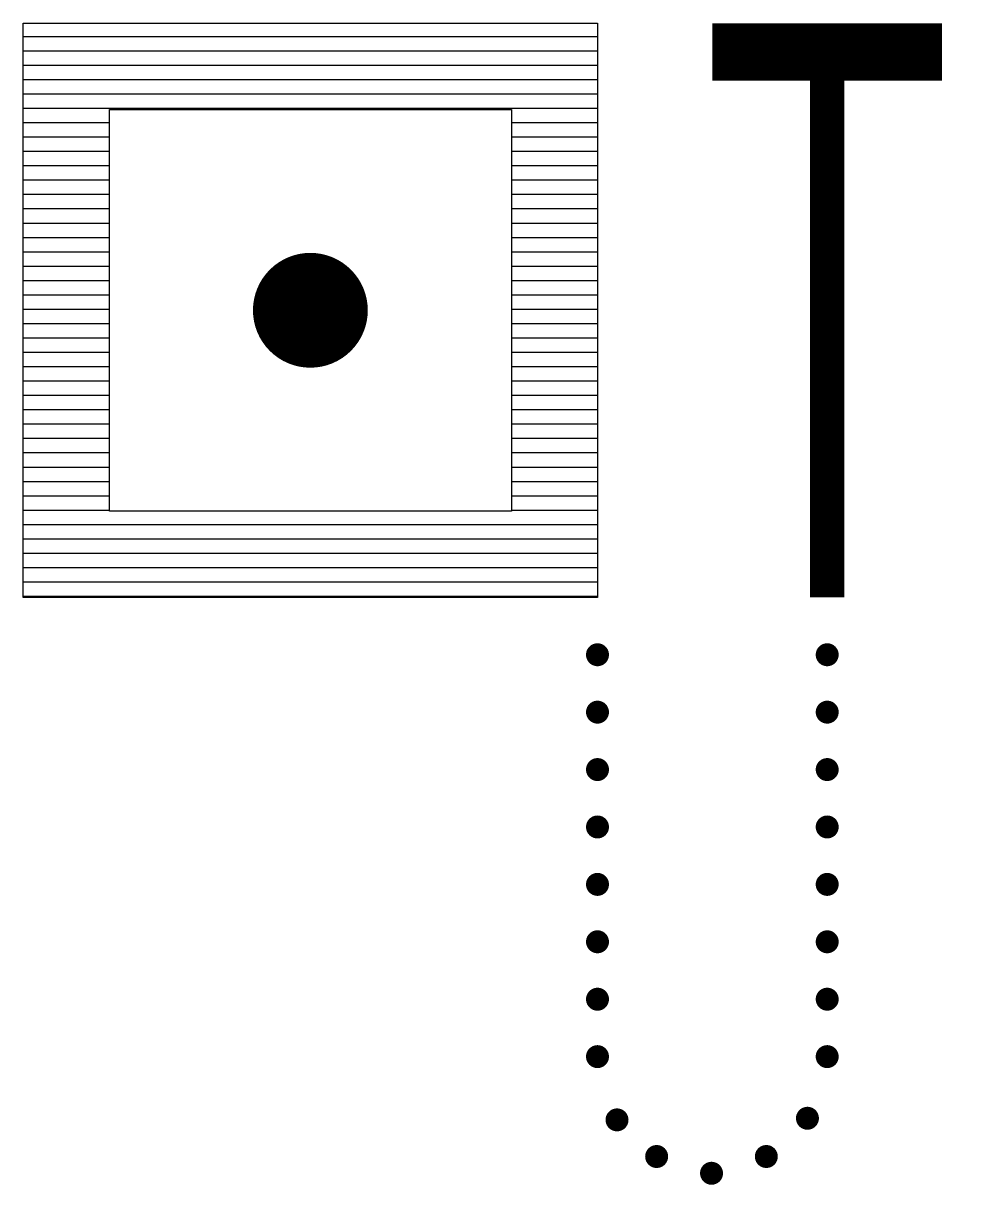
# Model space of a CAD drawing. Header units: millimetres. Extents: x -4 to 4.2, y -6.1 to 4.
import ezdxf

# ---------------------------------------------------------------- set-up
doc = ezdxf.new("R2010")
doc.units = ezdxf.units.MM

# ---------------------------------------------------------------- blocks, each defined once
blk = doc.blocks.new('*X0')
at = {"color": 0}
for p, q in [((167, 123.875), (172, 123.875)), ((167, 123.75), (172, 123.75)), ((167, 123.625), (172, 123.625)), ((167, 123.5), (172, 123.5)), ((167, 123.375), (172, 123.375)), ((167, 123.25), (172, 123.25)), ((167, 123.125), (167.75, 123.125)), ((171.25, 123.125), (172, 123.125)), ((167, 123), (167.75, 123)), ((171.25, 123), (172, 123)), ((167, 122.875), (167.75, 122.875)), ((171.25, 122.875), (172, 122.875)), ((167, 122.75), (167.75, 122.75)), ((171.25, 122.75), (172, 122.75)), ((167, 122.625), (167.75, 122.625)), ((171.25, 122.625), (172, 122.625)), ((167, 122.5), (167.75, 122.5)), ((171.25, 122.5), (172, 122.5)), ((167, 122.375), (167.75, 122.375)), ((171.25, 122.375), (172, 122.375)), ((167, 122.25), (167.75, 122.25)), ((171.25, 122.25), (172, 122.25)), ((167, 122.125), (167.75, 122.125)), ((171.25, 122.125), (172, 122.125)), ((167, 122), (167.75, 122)), ((171.25, 122), (172, 122)), ((167, 121.875), (167.75, 121.875)), ((171.25, 121.875), (172, 121.875)), ((167, 121.75), (167.75, 121.75)), ((171.25, 121.75), (172, 121.75)), ((167, 121.625), (167.75, 121.625)), ((171.25, 121.625), (172, 121.625)), ((167, 121.5), (167.75, 121.5)), ((171.25, 121.5), (172, 121.5)), ((167, 121.375), (167.75, 121.375)), ((171.25, 121.375), (172, 121.375)), ((167, 121.25), (167.75, 121.25)), ((171.25, 121.25), (172, 121.25)), ((167, 121.125), (167.75, 121.125)), ((171.25, 121.125), (172, 121.125)), ((167, 121), (167.75, 121)), ((171.25, 121), (172, 121)), ((167, 120.875), (167.75, 120.875)), ((171.25, 120.875), (172, 120.875)), ((167, 120.75), (167.75, 120.75)), ((171.25, 120.75), (172, 120.75)), ((167, 120.625), (167.75, 120.625)), ((171.25, 120.625), (172, 120.625)), ((167, 120.5), (167.75, 120.5)), ((171.25, 120.5), (172, 120.5)), ((167, 120.375), (167.75, 120.375)), ((171.25, 120.375), (172, 120.375)), ((167, 120.25), (167.75, 120.25)), ((171.25, 120.25), (172, 120.25)), ((167, 120.125), (167.75, 120.125)), ((171.25, 120.125), (172, 120.125)), ((167, 120), (167.75, 120)), ((171.25, 120), (172, 120)), ((167, 119.875), (167.75, 119.875)), ((171.25, 119.875), (172, 119.875)), ((167, 119.75), (167.75, 119.75)), ((171.25, 119.75), (172, 119.75)), ((167, 119.625), (172, 119.625)), ((167, 119.5), (172, 119.5)), ((167, 119.375), (172, 119.375)), ((167, 119.25), (172, 119.25)), ((167, 119.125), (172, 119.125)), ((167, 119), (172, 119))]:
    blk.add_line(p, q, dxfattribs=at)

msp = doc.modelspace()

# ---------------------------------------------------------------- linework, layer by layer
at = {"transparency": 33554687}
for points in [[(1, -1.01), (-4, -1.01), (-4, 3.99), (1, 3.99)], [(0.25, -0.26), (-3.25, -0.26), (-3.25, 3.24), (0.25, 3.24)]]:
    msp.add_lwpolyline(points, close=True, dxfattribs=at)
for points, const_width in [([(2, 3.74), (4, 3.74)], 0.5), ([(3, -1.01), (3, 3.74)], 0.3)]:
    msp.add_lwpolyline(points, dxfattribs=dict(at, const_width=const_width))
for points, const_width in [([(-1.75, 1.49, 1), (-1.25, 1.49, 1)], 0.5), ([(0.95, -1.51, 1), (1.05, -1.51, 1)], 0.1), ([(2.95, -1.51, 1), (3.05, -1.51, 1)], 0.1), ([(0.95, -2.01, 1), (1.05, -2.01, 1)], 0.1), ([(2.95, -2.01, 1), (3.05, -2.01, 1)], 0.1), ([(0.95, -2.51, 1), (1.05, -2.51, 1)], 0.1), ([(2.95, -2.51, 1), (3.05, -2.51, 1)], 0.1), ([(0.95, -3.01, 1), (1.05, -3.01, 1)], 0.1), ([(2.95, -3.01, 1), (3.05, -3.01, 1)], 0.1), ([(0.95, -3.51, 1), (1.05, -3.51, 1)], 0.1), ([(2.95, -3.51, 1), (3.05, -3.51, 1)], 0.1), ([(0.95, -4.01, 1), (1.05, -4.01, 1)], 0.1), ([(2.95, -4.01, 1), (3.05, -4.01, 1)], 0.1), ([(0.95, -4.51, 1), (1.05, -4.51, 1)], 0.1), ([(2.95, -4.51, 1), (3.05, -4.51, 1)], 0.1), ([(0.95, -5.01, 1), (1.05, -5.01, 1)], 0.1), ([(2.95, -5.01, 1), (3.05, -5.01, 1)], 0.1), ([(1.12, -5.561, 1), (1.22, -5.561, 1)], 0.1), ([(2.778, -5.547, 1), (2.878, -5.547, 1)], 0.1), ([(1.465, -5.88, 1), (1.565, -5.88, 1)], 0.1), ([(2.42, -5.88, 1), (2.52, -5.88, 1)], 0.1), ([(1.943, -6.026, 1), (2.043, -6.026, 1)], 0.1)]:
    msp.add_lwpolyline(points, format="xyb", close=True, dxfattribs=dict(at, const_width=const_width))

# ---------------------------------------------------------------- block references
at = {"color": 1, "transparency": 33554687}
msp.add_blockref('*X0', (-171, -120), dxfattribs=at)

doc.saveas('drawing.dxf')
